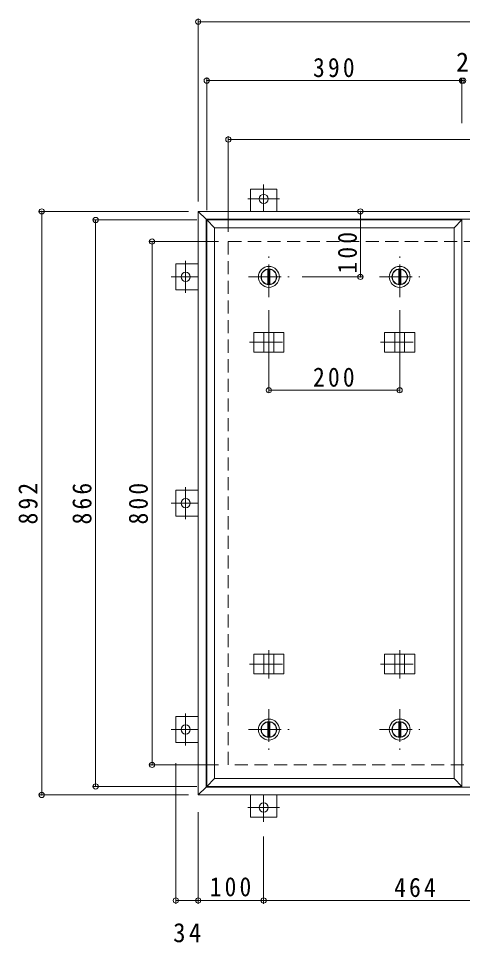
# Model space of a CAD drawing. Units: millimetres at full size, sheet at 1:10. Extents: x -2570 to 2311, y -1962 to 1196.
# Drawn here: x -2158 to -1479, y -247 to 1166 of the extents above; entities that cross this region are included whole.
import ezdxf
from ezdxf.enums import TextEntityAlignment as Align

# ---------------------------------------------------------------- set-up
doc = ezdxf.new("R2010")
doc.units = ezdxf.units.MM
doc.header["$LTSCALE"] = 10
doc.header["$PDMODE"] = 32
doc.header["$PDSIZE"] = 8
doc.linetypes.add('CHAIN1', pattern=[8, 5, -1, 1, -1])
doc.linetypes.add('DASHED2', pattern=[3, 2, -1])
for name, color, linetype, lineweight in [('0-1_躯体', 2, 'DASHED2', 9), ('0-2_仕上', 3, 'Continuous', 9), ('0-3_建具', 4, 'Continuous', 9), ('0-C', 2, 'Continuous', 9), ('0-E', 3, 'Continuous', 9), ('0-F', 7, 'Continuous', 9)]:
    doc.layers.add(name, color=color, linetype=linetype, lineweight=lineweight)
doc.styles.add('ＭＳ ゴシック', font='')
doc.styles.get('ＭＳ ゴシック').set_extended_font_data('MS Gothic')

msp = doc.modelspace()

# ---------------------------------------------------------------- linework, layer by layer
at = {"layer": '0-1_躯体'}
for p, q in [((-1836.8, 824.52), (-336.8, 824.52)), ((-1836.8, 24.52), (-1836.8, 824.52)), ((-336.8, 24.52), (-1836.8, 24.52))]:
    msp.add_line(p, q, dxfattribs=at)
at = {"layer": '0-2_仕上'}
for p, q in [((-1869.8, 857.52), (-1857.8, 845.52)), ((-1869.8, 857.52), (-1479.8, 857.52)), ((-1869.8, -8.48), (-1869.8, 857.52)), ((-1491.8, 845.52), (-1479.8, 857.52)), ((-1479.8, -8.48), (-1479.8, 857.52)), ((-1857.8, 845.52), (-1491.8, 845.52)), ((-1857.8, 3.52), (-1857.8, 845.52)), ((-1491.8, 3.52), (-1491.8, 845.52)), ((-1869.8, -8.48), (-1857.8, 3.52)), ((-1479.8, -8.48), (-1869.8, -8.48))]:
    msp.add_line(p, q, dxfattribs=at)
msp.add_lwpolyline([(-1479.8, -8.48), (-1491.8, 3.52), (-1857.8, 3.52)], dxfattribs=at)
at = {"layer": '0-3_建具', "color": 2}
for p, q in [((-1882.8, 870.52), (-1870.8, 858.52)), ((-1882.8, 870.52), (-290.8, 870.52)), ((-1882.8, -21.48), (-1882.8, 870.52)), ((-1870.8, 858.52), (-302.8, 858.52)), ((-1870.8, -9.48), (-1870.8, 858.52)), ((-1870.8, -9.48), (-1882.8, -21.48)), ((-302.8, -9.48), (-1870.8, -9.48)), ((-290.8, -21.48), (-1882.8, -21.48))]:
    msp.add_line(p, q, dxfattribs=at)
at = {"layer": '0-3_建具', "linetype": 'CHAIN1'}
for p, q in [((-1774.8, 692.63), (-1774.8, 649.4)), ((-1574.8, 692.63), (-1574.8, 649.4)), ((-1804.21, 670.52), (-1745.39, 670.52)), ((-1604.21, 670.52), (-1545.39, 670.52)), ((-1774.8, 156.4), (-1774.8, 199.64)), ((-1574.8, 156.4), (-1574.8, 199.64)), ((-1804.21, 178.52), (-1745.39, 178.52)), ((-1604.21, 178.52), (-1545.39, 178.52))]:
    msp.add_line(p, q, dxfattribs=at)
at = {"layer": '0-3_建具'}
for p, q in [((-1797.89, 685.52), (-1797.89, 655.52)), ((-1797.89, 685.52), (-1751.71, 685.52)), ((-1782.3, 685.52), (-1782.3, 655.52)), ((-1767.3, 685.52), (-1767.3, 655.52)), ((-1751.71, 685.52), (-1751.71, 655.52)), ((-1597.89, 685.52), (-1597.89, 655.52)), ((-1597.89, 685.52), (-1551.71, 685.52)), ((-1582.3, 685.52), (-1582.3, 655.52)), ((-1567.3, 685.52), (-1567.3, 655.52)), ((-1551.71, 685.52), (-1551.71, 655.52)), ((-1797.89, 655.52), (-1751.71, 655.52)), ((-1597.89, 655.52), (-1551.71, 655.52)), ((-1797.89, 163.52), (-1797.89, 193.52)), ((-1797.89, 193.52), (-1751.71, 193.52)), ((-1782.3, 163.52), (-1782.3, 193.52)), ((-1767.3, 163.52), (-1767.3, 193.52)), ((-1751.71, 163.52), (-1751.71, 193.52)), ((-1597.89, 163.52), (-1597.89, 193.52)), ((-1597.89, 193.52), (-1551.71, 193.52)), ((-1582.3, 163.52), (-1582.3, 193.52)), ((-1567.3, 163.52), (-1567.3, 193.52)), ((-1551.71, 163.52), (-1551.71, 193.52)), ((-1797.89, 163.52), (-1751.71, 163.52)), ((-1597.89, 163.52), (-1551.71, 163.52))]:
    msp.add_line(p, q, dxfattribs=at)
at = {"layer": '0-C', "linetype": 'CHAIN1'}
for p, q in [((-1774.8, 739.52), (-1774.8, 801.52)), ((-1574.8, 739.52), (-1574.8, 801.52)), ((-1805.8, 770.52), (-1743.8, 770.52)), ((-1605.8, 770.52), (-1543.8, 770.52)), ((-1774.8, 109.52), (-1774.8, 47.52)), ((-1574.8, 109.52), (-1574.8, 47.52)), ((-1805.8, 78.52), (-1743.8, 78.52)), ((-1605.8, 78.52), (-1543.8, 78.52))]:
    msp.add_line(p, q, dxfattribs=at)
at = {"layer": '0-C'}
for p, q in [((-1776.3, 781.92), (-1776.3, 759.12)), ((-1773.3, 781.92), (-1773.3, 759.12)), ((-1576.3, 781.92), (-1576.3, 759.12)), ((-1573.3, 781.92), (-1573.3, 759.12)), ((-1776.3, 67.11), (-1776.3, 89.92)), ((-1773.3, 67.11), (-1773.3, 89.92)), ((-1576.3, 67.11), (-1576.3, 89.92)), ((-1573.3, 67.11), (-1573.3, 89.92))]:
    msp.add_line(p, q, dxfattribs=at)
for centre, radius in [((-1774.8, 770.52), 16), ((-1774.8, 770.52), 12), ((-1774.8, 770.52), 11.5), ((-1574.8, 770.52), 16), ((-1574.8, 770.52), 12), ((-1574.8, 770.52), 11.5), ((-1774.8, 78.52), 16), ((-1774.8, 78.52), 12), ((-1774.8, 78.52), 11.5), ((-1574.8, 78.52), 16), ((-1574.8, 78.52), 12), ((-1574.8, 78.52), 11.5)]:
    msp.add_circle(centre, radius, dxfattribs=at)
at = {"layer": '0-E'}
for p, q in [((-1802.8, 904.72), (-1762.8, 904.72)), ((-1802.8, 904.72), (-1802.8, 870.52)), ((-1762.8, 904.72), (-1762.8, 870.52)), ((-1917, 750.52), (-1917, 790.52)), ((-1917, 790.52), (-1882.8, 790.52)), ((-1917, 750.52), (-1882.8, 750.52)), ((-1917, 404.52), (-1917, 444.52)), ((-1917, 444.52), (-1882.8, 444.52)), ((-1917, 404.52), (-1882.8, 404.52)), ((-1917, 58.52), (-1917, 98.52)), ((-1917, 98.52), (-1882.8, 98.52)), ((-1917, 58.52), (-1882.8, 58.52)), ((-1802.8, -55.68), (-1802.8, -21.48)), ((-1762.8, -55.68), (-1762.8, -21.48)), ((-1762.8, -55.68), (-1802.8, -55.68))]:
    msp.add_line(p, q, dxfattribs=at)
at = {"layer": '0-E', "linetype": 'CHAIN1'}
for p, q in [((-1782.8, 911.69), (-1782.8, 870.52)), ((-1758.42, 889.72), (-1807.18, 889.72)), ((-1902, 794.89), (-1902, 746.14)), ((-1923.97, 770.52), (-1882.8, 770.52)), ((-1902, 448.89), (-1902, 400.14)), ((-1923.97, 424.52), (-1882.8, 424.52)), ((-1902, 102.89), (-1902, 54.14)), ((-1923.97, 78.52), (-1882.8, 78.52)), ((-1782.8, -62.66), (-1782.8, -21.48)), ((-1807.18, -40.68), (-1758.42, -40.68))]:
    msp.add_line(p, q, dxfattribs=at)
at = {"layer": '0-E'}
for centre in [(-1782.8, 889.72), (-1902, 770.52), (-1902, 424.52), (-1902, 78.52), (-1782.8, -40.68)]:
    msp.add_circle(centre, 7, dxfattribs=at)
at = {"layer": '0-F'}
for p, q in [((-1882.8, 885.52), (-1882.8, 1165.52)), ((-1882.8, 1160.52), (-290.8, 1160.52)), ((-1869.8, 872.52), (-1869.8, 1075.52)), ((-1869.8, 1070.52), (-1479.8, 1070.52)), ((-1479.8, 1073.52), (-1479.8, 1005.53)), ((-1479.8, 1070.52), (-1477.8, 1070.52)), ((-1836.8, 839.52), (-1836.8, 985.52)), ((-1836.8, 980.52), (-336.8, 980.52)), ((-1897.8, 870.52), (-2127.06, 870.52)), ((-2122.06, -21.48), (-2122.06, 870.52)), ((-1634.88, 870.52), (-1634.88, 770.52)), ((-1884.8, 857.52), (-2044.59, 857.52)), ((-2039.59, -8.48), (-2039.59, 857.52)), ((-1851.8, 824.52), (-1958.42, 824.52)), ((-1953.42, 24.52), (-1953.42, 824.52)), ((-1631.88, 770.52), (-1723.8, 770.52)), ((-1774.8, 594.22), (-1774.8, 719.52)), ((-1574.8, 594.22), (-1574.8, 719.52)), ((-1774.8, 597.22), (-1574.8, 597.22)), ((-1851.8, 24.52), (-1958.42, 24.52)), ((-1917, -187.85), (-1917, 27.31)), ((-1884.8, -8.48), (-2044.59, -8.48)), ((-1897.8, -21.48), (-2127.06, -21.48)), ((-1882.8, -47.69), (-1882.8, -187.85)), ((-1782.8, -84.99), (-1782.8, -187.85)), ((-1917, -182.85), (-1882.8, -182.85)), ((-1882.8, -182.85), (-1782.8, -182.85)), ((-1782.8, -182.85), (-1318.8, -182.85))]:
    msp.add_line(p, q, dxfattribs=at)
for p in [(-1882.8, 1160.52), (-1869.8, 1070.52), (-1479.8, 1070.52), (-1477.8, 1070.52), (-1836.8, 980.52), (-2122.06, 870.52), (-1634.88, 870.52), (-2039.59, 857.52), (-1953.42, 824.52), (-1634.88, 770.52), (-1774.8, 597.22), (-1574.8, 597.22), (-1953.42, 24.52), (-2039.59, -8.48), (-2122.06, -21.48), (-1917, -182.85), (-1882.8, -182.85), (-1782.8, -182.85)]:
    msp.add_point(p, dxfattribs=at)

# ---------------------------------------------------------------- texts
at = {"layer": '0-F', "color": 2, "style": 'ＭＳ ゴシック'}
msp.add_text('2', height=29.33, dxfattribs=at).set_placement((-1488.8, 1075.52), align=Align.BOTTOM_LEFT)
at = {"layer": '0-F', "color": 2, "char_height": 29.33, "attachment_point": 7, "style": 'ＭＳ ゴシック'}
for s, insert in [('\\T1.27;\\W0.9;390', (-1707.3, 1075.52)), ('\\T1.27;\\W0.9;200', (-1707.3, 602.22)), ('\\T1.27;\\W0.9;100', (-1865.3, -176.85)), ('\\T1.27;\\W0.9;464', (-1583.3, -177.85)), ('\\T1.27;\\W0.95;34', (-1921.15, -247.07))]:
    msp.add_mtext(s, dxfattribs=dict(at, insert=insert))
at = {"layer": '0-F', "color": 2, "char_height": 29.33, "attachment_point": 7, "rotation": 90, "style": 'ＭＳ ゴシック'}
for s, insert in [('\\T1.27;\\W0.9;100', (-1639.88, 775.61)), ('\\T1.27;\\W0.9;892', (-2128.06, 392.02)), ('\\T1.27;\\W0.9;866', (-2045.59, 392.02)), ('\\T1.27;\\W0.9;800', (-1959.42, 392.02))]:
    msp.add_mtext(s, dxfattribs=dict(at, insert=insert))

doc.saveas('drawing.dxf')
